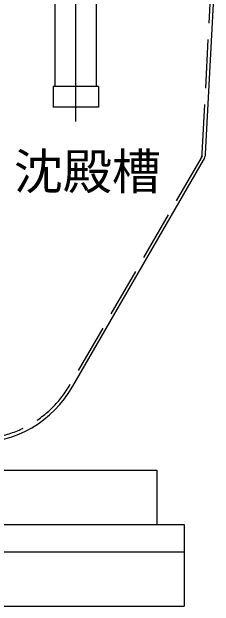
# Model space of a CAD drawing. Units: millimetres, scale not verified. Extents: x -8910 to 8910, y -6308 to 6308.
# Drawn here: x -3918 to -3547, y -3652 to -2560 of the extents above; entities that cross this region are included whole.
import ezdxf
from ezdxf.enums import TextEntityAlignment as Align

# ---------------------------------------------------------------- set-up
doc = ezdxf.new("R2010")
doc.units = ezdxf.units.MM
doc.header["$LTSCALE"] = 30
for name, pattern in [('CHAIN2', [12, 9, -1, 1, -1]), ('DASHED3', [4, 3, -1]), ('DOUBLE_CHAIN2', [12.8, 9, -1, 0.6, -0.6, 0.6, -1])]:
    doc.linetypes.add(name, pattern=pattern)
for name, color, linetype, lineweight in [('0-0_製作', 5, 'Continuous', 25), ('0-2_機器', 2, 'Continuous', 25), ('0-3_空気管', 3, 'Continuous', 25), ('0-7_文字', 7, 'Continuous', 25), ('0-9_0A', 3, 'Continuous', 25)]:
    doc.layers.add(name, color=color, linetype=linetype, lineweight=lineweight)
doc.styles.add('ＭＳ ゴシック', font='')
doc.styles.get('ＭＳ ゴシック').set_extended_font_data('MS Gothic')

msp = doc.modelspace()

# ---------------------------------------------------------------- linework, layer by layer
at = {"layer": '0-0_製作', "color": 3, "linetype": 'CHAIN2'}
msp.add_line((-3800.55, -2762.11), (-3800.55, -2385.77), dxfattribs=at)
at = {"layer": '0-2_機器'}
for p, q in [((-6051.8, -3402.48), (-3651.8, -3402.48)), ((-3651.8, -3402.48), (-3651.8, -3502.48)), ((-6101.8, -3502.48), (-3601.8, -3502.48)), ((-3601.8, -3502.48), (-3601.8, -3652.48)), ((-6101.8, -3552.48), (-3601.8, -3552.48)), ((-6101.8, -3652.48), (-3601.8, -3652.48))]:
    msp.add_line(p, q, dxfattribs=at)
at = {"layer": '0-3_空気管', "linetype": 'DASHED3'}
for p, q in [((-3568.48, -2820.79), (-3552.71, -2519.84)), ((-3571.13, -2829.75), (-3811.16, -3245.47))]:
    msp.add_line(p, q, dxfattribs=at)
at = {"layer": '0-3_空気管'}
for p, q in [((-3562.49, -2821.11), (-3546.72, -2520.15)), ((-3805.96, -3248.47), (-3565.94, -2832.75))]:
    msp.add_line(p, q, dxfattribs=at)
at = {"layer": '0-3_空気管', "linetype": 'DOUBLE_CHAIN2'}
for q in [(-3571.13, -2829.75), (-3568.48, -2820.79)]:
    msp.add_line((-3568.73, -2825.59), q, dxfattribs=at)
at = {"layer": '0-3_空気管'}
for centre, radius, start, end in [((-3588.45, -2819.74), 20, 330, 357), ((-3588.45, -2819.74), 26, 330, 357), ((-3984.94, -3146.47), 206, 270, 330.331)]:
    msp.add_arc(centre, radius, start, end, dxfattribs=at)
at = {"layer": '0-3_空気管', "linetype": 'DASHED3'}
msp.add_arc((-3984.36, -3145.48), 200, 270, 330, dxfattribs=at)
at = {"layer": '0-9_0A'}
for p, q in [((-3838.55, -2697.48), (-3838.55, -2385.46)), ((-3762.55, -2697.48), (-3762.55, -2385.77)), ((-3759.05, -2697.48), (-3842.05, -2697.48)), ((-3842.05, -2697.48), (-3842.05, -2735.48)), ((-3759.05, -2697.48), (-3759.05, -2735.48)), ((-3759.05, -2735.48), (-3842.05, -2735.48))]:
    msp.add_line(p, q, dxfattribs=at)

# ---------------------------------------------------------------- texts
at = {"layer": '0-7_文字', "color": 4, "style": 'ＭＳ ゴシック'}
msp.add_text('沈殿槽', height=65.98, dxfattribs=at).set_placement((-3914.5, -2906.41), align=Align.BOTTOM_LEFT)

doc.saveas('drawing.dxf')
